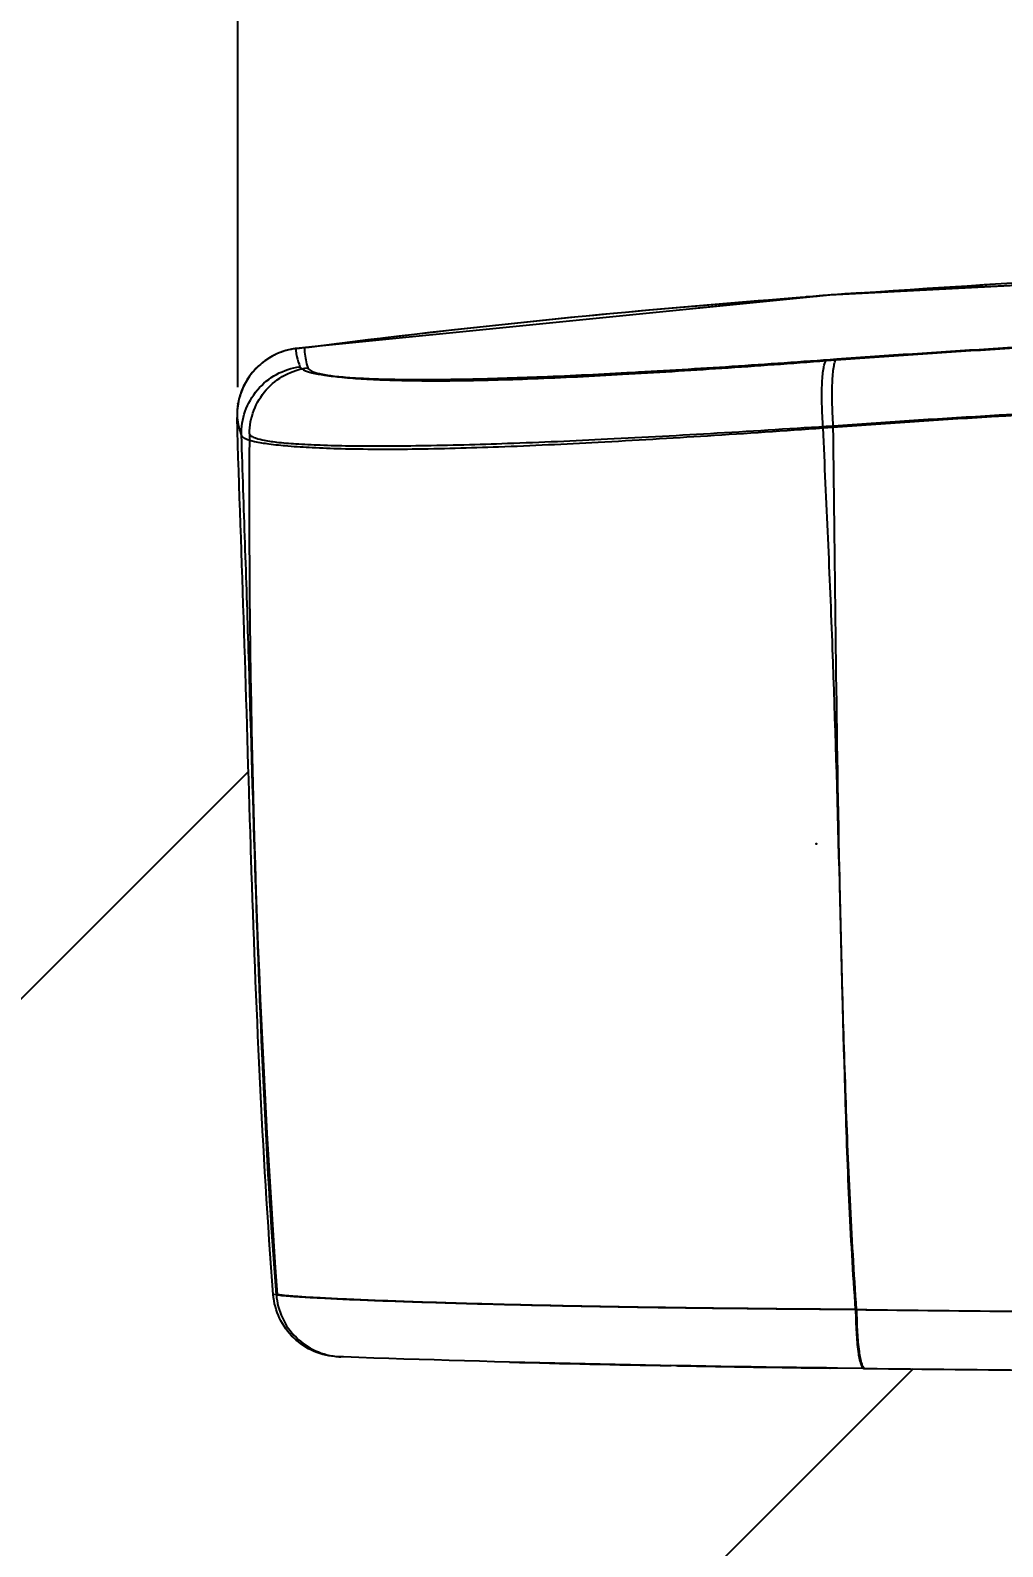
# Model space of a CAD drawing. Header units: millimetres. Extents: x 3553 to 4035, y 25961 to 26175.
# Drawn here: x 3830.88 to 3859.69, y 26038.22 to 26083.15 of the extents above; entities that cross this region are included whole.
import ezdxf

# ---------------------------------------------------------------- set-up
doc = ezdxf.new("R2010")
doc.units = ezdxf.units.MM
doc.styles.get("Standard").update_dxf_attribs({"font": ''})
doc.styles.get('Standard').set_extended_font_data('SimSun')
doc.dimstyles.new('副本 ISO-25-2bei', dxfattribs={"dimscale": 1.7, "dimtxt": 5, "dimasz": 5, "dimexe": 0.5, "dimexo": 0.625, "dimgap": 2, "dimtad": 1, "dimlfac": 0.0393, "dimdsep": 46, "dimtxsty": 'Standard', "dimcen": 2.5, "dimclrd": 1, "dimclre": 1, "dimclrt": 3, "dimadec": 0, "dimazin": 0, "dimtfac": 1, "dimtmove": 0, "dimatfit": 3, "dimfxl": 0, "dimarcsym": 0})

# ---------------------------------------------------------------- blocks, each defined once
blk = doc.blocks.new('*D0')
at = {"color": 1, "lineweight": -2, "transparency": 16777216}
for p, q in [((3837.025, 26072.582), (3837.025, 26160.935)), ((3991.079, 26072.745), (3991.079, 26160.935)), ((3845.525, 26160.085), (3982.579, 26160.085))]:
    blk.add_line(p, q, dxfattribs=at)
at = {"color": 1, "transparency": 16777216}
for points in [[(3845.525, 26161.502), (3845.525, 26158.669), (3837.025, 26160.085)], [(3982.579, 26161.502), (3982.579, 26158.669), (3991.079, 26160.085)]]:
    blk.add_solid(points, dxfattribs=at)
at = {"layer": 'Defpoints', "color": 0, "transparency": 16777216}
for p in [(3991.079, 26160.085), (3837.025, 26071.519), (3991.079, 26071.683)]:
    blk.add_point(p, dxfattribs=at)
at = {"color": 3, "transparency": 16777216, "insert": (3914.052, 26169.435), "char_height": 8.5, "attachment_point": 5}
blk.add_mtext('154.1', dxfattribs=at)

msp = doc.modelspace()

# ---------------------------------------------------------------- linework, layer by layer
for points, knots in [([(3882.133, 26076.47), (3882.133, 26076.47), (3872.308, 26076.234), (3872.308, 26076.234), (3872.308, 26076.234), (3872.308, 26076.234), (3854.603, 26075.312), (3854.603, 26075.312)], [0, 0, 0, 0, 0.5, 0.5, 0.5, 0.5, 1, 1, 1, 1]), ([(3854.465, 26073.366), (3855.987, 26073.481), (3857.508, 26073.585), (3859.031, 26073.679), (3859.031, 26073.679), (3863.607, 26073.965), (3868.189, 26074.167), (3872.772, 26074.318)], [0, 0, 0, 0, 0.5, 0.5, 0.5, 0.5, 1, 1, 1, 1]), ([(3854.77, 26073.414), (3856.269, 26073.522), (3857.768, 26073.623), (3859.268, 26073.717), (3859.268, 26073.717), (3863.776, 26073.998), (3868.287, 26074.212), (3872.801, 26074.378)], [0, 0, 0, 0, 0.5, 0.5, 0.5, 0.5, 1, 1, 1, 1]), ([(3838.696, 26073.716), (3838.47, 26073.681), (3838.248, 26073.607), (3838.046, 26073.499), (3838.046, 26073.499), (3837.844, 26073.389), (3837.663, 26073.245), (3837.509, 26073.075), (3837.509, 26073.075), (3837.357, 26072.905), (3837.233, 26072.707), (3837.147, 26072.495), (3837.147, 26072.495), (3837.06, 26072.282), (3837.011, 26072.054), (3837.001, 26071.826)], [0, 0, 0, 0, 0.25, 0.25, 0.25, 0.25, 0.5, 0.5, 0.5, 0.5, 0.75, 0.75, 0.75, 0.75, 1, 1, 1, 1]), ([(3838.757, 26073.566), (3838.761, 26073.537), (3838.768, 26073.51), (3838.774, 26073.481), (3838.774, 26073.481), (3838.799, 26073.38), (3838.831, 26073.281), (3838.865, 26073.183)], [0, 0, 0, 0, 0.5, 0.5, 0.5, 0.5, 1, 1, 1, 1]), ([(3838.865, 26073.183), (3838.88, 26073.139), (3838.926, 26073.112), (3838.97, 26073.091), (3838.97, 26073.091), (3839.051, 26073.05), (3839.131, 26073.027), (3839.213, 26073.008), (3839.213, 26073.008), (3839.337, 26072.978), (3839.466, 26072.955), (3839.593, 26072.936), (3839.593, 26072.936), (3839.765, 26072.909), (3839.937, 26072.89), (3840.109, 26072.874), (3840.109, 26072.874), (3840.323, 26072.853), (3840.539, 26072.837), (3840.754, 26072.824), (3840.754, 26072.824), (3841.011, 26072.808), (3841.269, 26072.798), (3841.525, 26072.789), (3841.525, 26072.789), (3842.159, 26072.769), (3842.793, 26072.765), (3843.426, 26072.772), (3843.426, 26072.772), (3844.203, 26072.779), (3844.978, 26072.801), (3845.752, 26072.831), (3845.752, 26072.831), (3846.645, 26072.865), (3847.535, 26072.909), (3848.426, 26072.96), (3848.426, 26072.96), (3849.405, 26073.014), (3850.383, 26073.077), (3851.361, 26073.142), (3851.361, 26073.142), (3852.397, 26073.212), (3853.431, 26073.287), (3854.465, 26073.366)], [0, 0, 0, 0, 0.090909, 0.090909, 0.090909, 0.090909, 0.181818, 0.181818, 0.181818, 0.181818, 0.272727, 0.272727, 0.272727, 0.272727, 0.363636, 0.363636, 0.363636, 0.363636, 0.454545, 0.454545, 0.454545, 0.454545, 0.545455, 0.545455, 0.545455, 0.545455, 0.636364, 0.636364, 0.636364, 0.636364, 0.727273, 0.727273, 0.727273, 0.727273, 0.818182, 0.818182, 0.818182, 0.818182, 0.909091, 0.909091, 0.909091, 0.909091, 1, 1, 1, 1]), ([(3838.996, 26073.749), (3838.996, 26073.705), (3838.999, 26073.661), (3839.003, 26073.617), (3839.003, 26073.617), (3839.015, 26073.46), (3839.049, 26073.307), (3839.093, 26073.156)], [0, 0, 0, 0, 0.5, 0.5, 0.5, 0.5, 1, 1, 1, 1]), ([(3839.093, 26073.156), (3839.107, 26073.111), (3839.151, 26073.083), (3839.195, 26073.061), (3839.195, 26073.061), (3839.277, 26073.02), (3839.356, 26072.998), (3839.439, 26072.98), (3839.439, 26072.98), (3839.563, 26072.952), (3839.693, 26072.932), (3839.823, 26072.915), (3839.823, 26072.915), (3839.997, 26072.892), (3840.17, 26072.877), (3840.344, 26072.864), (3840.344, 26072.864), (3840.561, 26072.849), (3840.779, 26072.838), (3840.997, 26072.83), (3840.997, 26072.83), (3841.257, 26072.819), (3841.517, 26072.814), (3841.777, 26072.809), (3841.777, 26072.809), (3842.416, 26072.801), (3843.055, 26072.805), (3843.694, 26072.817), (3843.694, 26072.817), (3844.473, 26072.832), (3845.252, 26072.857), (3846.032, 26072.888), (3846.032, 26072.888), (3846.926, 26072.923), (3847.822, 26072.968), (3848.716, 26073.018), (3848.716, 26073.018), (3849.698, 26073.072), (3850.679, 26073.133), (3851.66, 26073.198), (3851.66, 26073.198), (3852.697, 26073.266), (3853.734, 26073.339), (3854.77, 26073.414)], [0, 0, 0, 0, 0.090909, 0.090909, 0.090909, 0.090909, 0.181818, 0.181818, 0.181818, 0.181818, 0.272727, 0.272727, 0.272727, 0.272727, 0.363636, 0.363636, 0.363636, 0.363636, 0.454545, 0.454545, 0.454545, 0.454545, 0.545455, 0.545455, 0.545455, 0.545455, 0.636364, 0.636364, 0.636364, 0.636364, 0.727273, 0.727273, 0.727273, 0.727273, 0.818182, 0.818182, 0.818182, 0.818182, 0.909091, 0.909091, 0.909091, 0.909091, 1, 1, 1, 1]), ([(3854.368, 26071.372), (3854.35, 26071.611), (3854.338, 26071.85), (3854.333, 26072.09), (3854.333, 26072.09), (3854.327, 26072.297), (3854.328, 26072.505), (3854.338, 26072.713), (3854.338, 26072.713), (3854.342, 26072.795), (3854.348, 26072.878), (3854.356, 26072.962), (3854.356, 26072.962), (3854.363, 26073.027), (3854.371, 26073.093), (3854.384, 26073.157), (3854.384, 26073.157), (3854.393, 26073.203), (3854.405, 26073.249), (3854.421, 26073.294), (3854.421, 26073.294), (3854.43, 26073.321), (3854.443, 26073.347), (3854.465, 26073.366)], [0, 0, 0, 0, 0.166667, 0.166667, 0.166667, 0.166667, 0.333333, 0.333333, 0.333333, 0.333333, 0.5, 0.5, 0.5, 0.5, 0.666667, 0.666667, 0.666667, 0.666667, 0.833333, 0.833333, 0.833333, 0.833333, 1, 1, 1, 1]), ([(3854.669, 26071.436), (3854.652, 26071.675), (3854.64, 26071.915), (3854.636, 26072.155), (3854.636, 26072.155), (3854.633, 26072.265), (3854.633, 26072.374), (3854.635, 26072.484), (3854.635, 26072.484), (3854.636, 26072.582), (3854.638, 26072.679), (3854.643, 26072.777), (3854.643, 26072.777), (3854.647, 26072.859), (3854.653, 26072.941), (3854.661, 26073.024), (3854.661, 26073.024), (3854.669, 26073.089), (3854.677, 26073.153), (3854.69, 26073.216), (3854.69, 26073.216), (3854.699, 26073.26), (3854.71, 26073.304), (3854.727, 26073.347), (3854.727, 26073.347), (3854.737, 26073.373), (3854.748, 26073.399), (3854.77, 26073.414)], [0, 0, 0, 0, 0.142857, 0.142857, 0.142857, 0.142857, 0.285714, 0.285714, 0.285714, 0.285714, 0.428571, 0.428571, 0.428571, 0.428571, 0.571429, 0.571429, 0.571429, 0.571429, 0.714286, 0.714286, 0.714286, 0.714286, 0.857143, 0.857143, 0.857143, 0.857143, 1, 1, 1, 1]), ([(3837.131, 26071.146), (3837.124, 26071.389), (3837.162, 26071.634), (3837.243, 26071.865), (3837.243, 26071.865), (3837.323, 26072.096), (3837.448, 26072.311), (3837.606, 26072.497), (3837.606, 26072.497), (3837.764, 26072.684), (3837.957, 26072.84), (3838.172, 26072.956), (3838.172, 26072.956), (3838.386, 26073.074), (3838.624, 26073.151), (3838.865, 26073.183)], [0, 0, 0, 0, 0.25, 0.25, 0.25, 0.25, 0.5, 0.5, 0.5, 0.5, 0.75, 0.75, 0.75, 0.75, 1, 1, 1, 1]), ([(3837.368, 26071.196), (3837.371, 26071.432), (3837.415, 26071.669), (3837.499, 26071.891), (3837.499, 26071.891), (3837.584, 26072.112), (3837.709, 26072.319), (3837.866, 26072.497), (3837.866, 26072.497), (3838.021, 26072.674), (3838.21, 26072.824), (3838.42, 26072.937), (3838.42, 26072.937), (3838.629, 26073.049), (3838.859, 26073.124), (3839.093, 26073.156)], [0, 0, 0, 0, 0.25, 0.25, 0.25, 0.25, 0.5, 0.5, 0.5, 0.5, 0.75, 0.75, 0.75, 0.75, 1, 1, 1, 1]), ([(3837.04, 26072.088), (3837.04, 26072.093), (3837.035, 26072.097), (3837.03, 26072.097), (3837.03, 26072.097), (3837.025, 26072.097), (3837.019, 26072.093), (3837.019, 26072.088), (3837.019, 26072.088), (3837.019, 26072.081), (3837.025, 26072.077), (3837.03, 26072.077), (3837.03, 26072.077), (3837.035, 26072.077), (3837.04, 26072.081), (3837.04, 26072.088)], [0, 0, 0, 0, 0.25, 0.25, 0.25, 0.25, 0.5, 0.5, 0.5, 0.5, 0.75, 0.75, 0.75, 0.75, 1, 1, 1, 1]), ([(3854.368, 26071.372), (3855.887, 26071.485), (3857.407, 26071.588), (3858.928, 26071.682), (3858.928, 26071.682), (3863.498, 26071.962), (3868.074, 26072.16), (3872.651, 26072.305)], [0, 0, 0, 0, 0.5, 0.5, 0.5, 0.5, 1, 1, 1, 1]), ([(3854.669, 26071.436), (3856.167, 26071.542), (3857.665, 26071.641), (3859.164, 26071.731), (3859.164, 26071.731), (3863.67, 26072.003), (3868.182, 26072.204), (3872.693, 26072.356)], [0, 0, 0, 0, 0.5, 0.5, 0.5, 0.5, 1, 1, 1, 1]), ([(3837.408, 26058.982), (3837.34, 26061.098), (3837.281, 26063.215), (3837.213, 26065.333), (3837.213, 26065.333), (3837.144, 26067.45), (3837.064, 26069.566), (3837.001, 26071.683)], [0, 0, 0, 0, 0.5, 0.5, 0.5, 0.5, 1, 1, 1, 1]), ([(3837.001, 26071.683), (3837.003, 26071.657), (3837.006, 26071.631), (3837.01, 26071.607), (3837.01, 26071.607), (3837.023, 26071.523), (3837.041, 26071.44), (3837.064, 26071.358)], [0, 0, 0, 0, 0.5, 0.5, 0.5, 0.5, 1, 1, 1, 1]), ([(3837.064, 26071.358), (3837.069, 26071.341), (3837.074, 26071.325), (3837.078, 26071.308), (3837.078, 26071.308), (3837.095, 26071.254), (3837.113, 26071.2), (3837.131, 26071.146)], [0, 0, 0, 0, 0.5, 0.5, 0.5, 0.5, 1, 1, 1, 1]), ([(3837.131, 26071.146), (3837.149, 26071.1), (3837.199, 26071.074), (3837.247, 26071.054), (3837.247, 26071.054), (3837.338, 26071.013), (3837.426, 26070.99), (3837.517, 26070.971), (3837.517, 26070.971), (3837.653, 26070.942), (3837.796, 26070.918), (3837.939, 26070.9), (3837.939, 26070.9), (3838.13, 26070.874), (3838.32, 26070.856), (3838.51, 26070.84), (3838.51, 26070.84), (3838.748, 26070.819), (3838.988, 26070.804), (3839.227, 26070.793), (3839.227, 26070.793), (3839.512, 26070.778), (3839.798, 26070.767), (3840.083, 26070.759), (3840.083, 26070.759), (3840.783, 26070.741), (3841.485, 26070.74), (3842.185, 26070.747), (3842.185, 26070.747), (3843.041, 26070.757), (3843.896, 26070.782), (3844.75, 26070.813), (3844.75, 26070.813), (3845.734, 26070.849), (3846.717, 26070.897), (3847.699, 26070.949), (3847.699, 26070.949), (3848.78, 26071.007), (3849.859, 26071.072), (3850.938, 26071.14), (3850.938, 26071.14), (3852.082, 26071.214), (3853.226, 26071.291), (3854.368, 26071.372)], [0, 0, 0, 0, 0.090909, 0.090909, 0.090909, 0.090909, 0.181818, 0.181818, 0.181818, 0.181818, 0.272727, 0.272727, 0.272727, 0.272727, 0.363636, 0.363636, 0.363636, 0.363636, 0.454545, 0.454545, 0.454545, 0.454545, 0.545455, 0.545455, 0.545455, 0.545455, 0.636364, 0.636364, 0.636364, 0.636364, 0.727273, 0.727273, 0.727273, 0.727273, 0.818182, 0.818182, 0.818182, 0.818182, 0.909091, 0.909091, 0.909091, 0.909091, 1, 1, 1, 1]), ([(3838.165, 26045.688), (3838.004, 26047.798), (3837.882, 26049.913), (3837.782, 26052.028), (3837.782, 26052.028), (3837.682, 26054.148), (3837.605, 26056.269), (3837.537, 26058.391), (3837.537, 26058.391), (3837.468, 26060.516), (3837.409, 26062.642), (3837.343, 26064.767), (3837.343, 26064.767), (3837.31, 26065.83), (3837.276, 26066.893), (3837.239, 26067.956), (3837.239, 26067.956), (3837.203, 26069.02), (3837.165, 26070.083), (3837.131, 26071.146)], [0, 0, 0, 0, 0.2, 0.2, 0.2, 0.2, 0.4, 0.4, 0.4, 0.4, 0.6, 0.6, 0.6, 0.6, 0.8, 0.8, 0.8, 0.8, 1, 1, 1, 1]), ([(3837.368, 26071.196), (3837.384, 26071.149), (3837.433, 26071.122), (3837.481, 26071.1), (3837.481, 26071.1), (3837.571, 26071.059), (3837.659, 26071.037), (3837.749, 26071.018), (3837.749, 26071.018), (3837.886, 26070.99), (3838.029, 26070.969), (3838.171, 26070.951), (3838.171, 26070.951), (3838.362, 26070.929), (3838.553, 26070.913), (3838.743, 26070.901), (3838.743, 26070.901), (3838.982, 26070.885), (3839.222, 26070.873), (3839.462, 26070.865), (3839.462, 26070.865), (3839.749, 26070.854), (3840.035, 26070.847), (3840.322, 26070.843), (3840.322, 26070.843), (3840.652, 26070.838), (3840.984, 26070.837), (3841.315, 26070.838), (3841.315, 26070.838), (3841.688, 26070.838), (3842.06, 26070.842), (3842.434, 26070.847), (3842.434, 26070.847), (3843.293, 26070.86), (3844.153, 26070.885), (3845.012, 26070.915), (3845.012, 26070.915), (3846, 26070.95), (3846.988, 26070.993), (3847.975, 26071.043), (3847.975, 26071.043), (3849.06, 26071.096), (3850.145, 26071.157), (3851.228, 26071.221), (3851.228, 26071.221), (3852.375, 26071.289), (3853.522, 26071.361), (3854.669, 26071.436)], [0, 0, 0, 0, 0.083333, 0.083333, 0.083333, 0.083333, 0.166667, 0.166667, 0.166667, 0.166667, 0.25, 0.25, 0.25, 0.25, 0.333333, 0.333333, 0.333333, 0.333333, 0.416667, 0.416667, 0.416667, 0.416667, 0.5, 0.5, 0.5, 0.5, 0.583333, 0.583333, 0.583333, 0.583333, 0.666667, 0.666667, 0.666667, 0.666667, 0.75, 0.75, 0.75, 0.75, 0.833333, 0.833333, 0.833333, 0.833333, 0.916667, 0.916667, 0.916667, 0.916667, 1, 1, 1, 1]), ([(3855.33, 26045.247), (3855.253, 26046.329), (3855.189, 26047.413), (3855.139, 26048.496), (3855.139, 26048.496), (3855.089, 26049.582), (3855.052, 26050.668), (3855.02, 26051.754), (3855.02, 26051.754), (3854.955, 26053.931), (3854.904, 26056.109), (3854.847, 26058.286), (3854.847, 26058.286), (3854.791, 26060.467), (3854.728, 26062.648), (3854.648, 26064.828), (3854.648, 26064.828), (3854.608, 26065.919), (3854.563, 26067.01), (3854.514, 26068.1), (3854.514, 26068.1), (3854.466, 26069.191), (3854.414, 26070.281), (3854.368, 26071.372)], [0, 0, 0, 0, 0.166667, 0.166667, 0.166667, 0.166667, 0.333333, 0.333333, 0.333333, 0.333333, 0.5, 0.5, 0.5, 0.5, 0.666667, 0.666667, 0.666667, 0.666667, 0.833333, 0.833333, 0.833333, 0.833333, 1, 1, 1, 1]), ([(3855.357, 26045.249), (3855.283, 26046.333), (3855.219, 26047.419), (3855.165, 26048.505), (3855.165, 26048.505), (3855.111, 26049.593), (3855.069, 26050.682), (3855.032, 26051.769), (3855.032, 26051.769), (3854.993, 26052.859), (3854.959, 26053.95), (3854.929, 26055.04), (3854.929, 26055.04), (3854.9, 26056.131), (3854.875, 26057.223), (3854.853, 26058.314), (3854.853, 26058.314), (3854.808, 26060.5), (3854.776, 26062.686), (3854.747, 26064.872), (3854.747, 26064.872), (3854.718, 26067.06), (3854.693, 26069.247), (3854.669, 26071.436)], [0, 0, 0, 0, 0.166667, 0.166667, 0.166667, 0.166667, 0.333333, 0.333333, 0.333333, 0.333333, 0.5, 0.5, 0.5, 0.5, 0.666667, 0.666667, 0.666667, 0.666667, 0.833333, 0.833333, 0.833333, 0.833333, 1, 1, 1, 1]), ([(3854.175, 26059.046), (3854.175, 26059.052), (3854.171, 26059.056), (3854.165, 26059.056), (3854.165, 26059.056), (3854.16, 26059.056), (3854.156, 26059.052), (3854.156, 26059.046), (3854.156, 26059.046), (3854.156, 26059.04), (3854.16, 26059.035), (3854.165, 26059.035), (3854.165, 26059.035), (3854.171, 26059.035), (3854.175, 26059.04), (3854.175, 26059.046)], [0, 0, 0, 0, 0.25, 0.25, 0.25, 0.25, 0.5, 0.5, 0.5, 0.5, 0.75, 0.75, 0.75, 0.75, 1, 1, 1, 1]), ([(3829.917, 26053.798), (3818.003, 26057.182), (3805.307, 26052.093), (3799.033, 26041.417), (3799.033, 26041.417), (3792.76, 26030.743), (3794.492, 26017.178), (3803.248, 26008.422), (3803.248, 26008.422), (3812.005, 25999.666), (3825.573, 25997.93), (3836.253, 26004.199), (3836.253, 26004.199), (3846.934, 26010.467), (3852.028, 26023.159), (3848.645, 26035.069)], [0, 0, 0, 0, 0.25, 0.25, 0.25, 0.25, 0.5, 0.5, 0.5, 0.5, 0.75, 0.75, 0.75, 0.75, 1, 1, 1, 1]), ([(3839.99, 26043.852), (3839.749, 26043.861), (3839.508, 26043.915), (3839.285, 26044.009), (3839.285, 26044.009), (3839.062, 26044.104), (3838.857, 26044.239), (3838.683, 26044.407), (3838.683, 26044.407), (3838.508, 26044.574), (3838.364, 26044.774), (3838.261, 26044.993), (3838.261, 26044.993), (3838.158, 26045.212), (3838.094, 26045.451), (3838.075, 26045.691)], [0, 0, 0, 0, 0.25, 0.25, 0.25, 0.25, 0.5, 0.5, 0.5, 0.5, 0.75, 0.75, 0.75, 0.75, 1, 1, 1, 1]), ([(3855.33, 26045.247), (3854.188, 26045.254), (3853.045, 26045.263), (3851.903, 26045.275), (3851.903, 26045.275), (3850.823, 26045.285), (3849.744, 26045.299), (3848.666, 26045.316), (3848.666, 26045.316), (3847.684, 26045.333), (3846.703, 26045.351), (3845.722, 26045.373), (3845.722, 26045.373), (3844.87, 26045.393), (3844.017, 26045.414), (3843.164, 26045.44), (3843.164, 26045.44), (3842.796, 26045.451), (3842.426, 26045.462), (3842.057, 26045.475), (3842.057, 26045.475), (3841.729, 26045.486), (3841.402, 26045.498), (3841.074, 26045.511), (3841.074, 26045.511), (3840.791, 26045.522), (3840.508, 26045.533), (3840.225, 26045.546), (3840.225, 26045.546), (3839.989, 26045.557), (3839.751, 26045.568), (3839.515, 26045.581), (3839.515, 26045.581), (3839.327, 26045.59), (3839.139, 26045.6), (3838.951, 26045.612), (3838.951, 26045.612), (3838.813, 26045.62), (3838.674, 26045.629), (3838.537, 26045.641), (3838.537, 26045.641), (3838.486, 26045.645), (3838.436, 26045.649), (3838.385, 26045.654), (3838.385, 26045.654), (3838.348, 26045.657), (3838.31, 26045.661), (3838.274, 26045.667), (3838.274, 26045.667), (3838.249, 26045.67), (3838.225, 26045.673), (3838.2, 26045.677), (3838.2, 26045.677), (3838.188, 26045.679), (3838.175, 26045.682), (3838.165, 26045.688)], [0, 0, 0, 0, 0.071429, 0.071429, 0.071429, 0.071429, 0.142857, 0.142857, 0.142857, 0.142857, 0.214286, 0.214286, 0.214286, 0.214286, 0.285714, 0.285714, 0.285714, 0.285714, 0.357143, 0.357143, 0.357143, 0.357143, 0.428571, 0.428571, 0.428571, 0.428571, 0.5, 0.5, 0.5, 0.5, 0.571429, 0.571429, 0.571429, 0.571429, 0.642857, 0.642857, 0.642857, 0.642857, 0.714286, 0.714286, 0.714286, 0.714286, 0.785714, 0.785714, 0.785714, 0.785714, 0.857143, 0.857143, 0.857143, 0.857143, 0.928571, 0.928571, 0.928571, 0.928571, 1, 1, 1, 1]), ([(3838.165, 26045.688), (3838.183, 26045.453), (3838.244, 26045.22), (3838.343, 26045.004), (3838.343, 26045.004), (3838.442, 26044.789), (3838.581, 26044.593), (3838.748, 26044.426), (3838.748, 26044.426), (3838.916, 26044.26), (3839.113, 26044.123), (3839.329, 26044.026), (3839.329, 26044.026), (3839.545, 26043.928), (3839.779, 26043.869), (3840.014, 26043.852)], [0, 0, 0, 0, 0.25, 0.25, 0.25, 0.25, 0.5, 0.5, 0.5, 0.5, 0.75, 0.75, 0.75, 0.75, 1, 1, 1, 1]), ([(3855.357, 26045.249), (3854.214, 26045.255), (3853.07, 26045.265), (3851.927, 26045.277), (3851.927, 26045.277), (3850.848, 26045.289), (3849.768, 26045.302), (3848.688, 26045.32), (3848.688, 26045.32), (3847.707, 26045.336), (3846.725, 26045.355), (3845.745, 26045.377), (3845.745, 26045.377), (3845.3, 26045.387), (3844.856, 26045.398), (3844.412, 26045.41), (3844.412, 26045.41), (3844.003, 26045.421), (3843.595, 26045.432), (3843.187, 26045.444), (3843.187, 26045.444), (3842.817, 26045.456), (3842.448, 26045.468), (3842.078, 26045.481), (3842.078, 26045.481), (3841.751, 26045.491), (3841.423, 26045.503), (3841.096, 26045.516), (3841.096, 26045.516), (3840.812, 26045.528), (3840.53, 26045.54), (3840.246, 26045.553), (3840.246, 26045.553), (3840.01, 26045.563), (3839.774, 26045.574), (3839.537, 26045.587), (3839.537, 26045.587), (3839.349, 26045.597), (3839.161, 26045.607), (3838.973, 26045.619), (3838.973, 26045.619), (3838.898, 26045.624), (3838.822, 26045.629), (3838.746, 26045.634), (3838.746, 26045.634), (3838.684, 26045.639), (3838.621, 26045.643), (3838.558, 26045.648), (3838.558, 26045.648), (3838.508, 26045.653), (3838.457, 26045.657), (3838.408, 26045.662), (3838.408, 26045.662), (3838.37, 26045.665), (3838.333, 26045.67), (3838.295, 26045.675), (3838.295, 26045.675), (3838.27, 26045.678), (3838.247, 26045.683), (3838.222, 26045.687), (3838.222, 26045.687), (3838.209, 26045.689), (3838.197, 26045.691), (3838.187, 26045.698)], [0, 0, 0, 0, 0.0625, 0.0625, 0.0625, 0.0625, 0.125, 0.125, 0.125, 0.125, 0.1875, 0.1875, 0.1875, 0.1875, 0.25, 0.25, 0.25, 0.25, 0.3125, 0.3125, 0.3125, 0.3125, 0.375, 0.375, 0.375, 0.375, 0.4375, 0.4375, 0.4375, 0.4375, 0.5, 0.5, 0.5, 0.5, 0.5625, 0.5625, 0.5625, 0.5625, 0.625, 0.625, 0.625, 0.625, 0.6875, 0.6875, 0.6875, 0.6875, 0.75, 0.75, 0.75, 0.75, 0.8125, 0.8125, 0.8125, 0.8125, 0.875, 0.875, 0.875, 0.875, 0.9375, 0.9375, 0.9375, 0.9375, 1, 1, 1, 1]), ([(3855.33, 26045.247), (3856.962, 26045.227), (3858.594, 26045.21), (3860.225, 26045.196), (3860.225, 26045.196), (3865.133, 26045.153), (3870.041, 26045.132), (3874.948, 26045.107)], [0, 0, 0, 0, 0.5, 0.5, 0.5, 0.5, 1, 1, 1, 1]), ([(3855.33, 26045.247), (3855.331, 26045.019), (3855.338, 26044.791), (3855.352, 26044.565), (3855.352, 26044.565), (3855.363, 26044.377), (3855.378, 26044.19), (3855.405, 26044.002), (3855.405, 26044.002), (3855.423, 26043.876), (3855.445, 26043.751), (3855.483, 26043.633), (3855.483, 26043.633), (3855.494, 26043.599), (3855.505, 26043.567), (3855.528, 26043.536), (3855.528, 26043.536), (3855.541, 26043.519), (3855.557, 26043.503), (3855.576, 26043.503)], [0, 0, 0, 0, 0.2, 0.2, 0.2, 0.2, 0.4, 0.4, 0.4, 0.4, 0.6, 0.6, 0.6, 0.6, 0.8, 0.8, 0.8, 0.8, 1, 1, 1, 1]), ([(3855.357, 26045.249), (3856.984, 26045.228), (3858.611, 26045.211), (3860.238, 26045.197), (3860.238, 26045.197), (3865.132, 26045.154), (3870.026, 26045.132), (3874.919, 26045.107)], [0, 0, 0, 0, 0.5, 0.5, 0.5, 0.5, 1, 1, 1, 1]), ([(3855.357, 26045.249), (3855.358, 26045.02), (3855.365, 26044.792), (3855.378, 26044.566), (3855.378, 26044.566), (3855.388, 26044.378), (3855.405, 26044.191), (3855.431, 26044.002), (3855.431, 26044.002), (3855.449, 26043.876), (3855.471, 26043.75), (3855.509, 26043.633), (3855.509, 26043.633), (3855.519, 26043.599), (3855.531, 26043.566), (3855.555, 26043.536), (3855.555, 26043.536), (3855.567, 26043.519), (3855.583, 26043.503), (3855.602, 26043.503)], [0, 0, 0, 0, 0.2, 0.2, 0.2, 0.2, 0.4, 0.4, 0.4, 0.4, 0.6, 0.6, 0.6, 0.6, 0.8, 0.8, 0.8, 0.8, 1, 1, 1, 1]), ([(3854.788, 26043.512), (3854.683, 26043.513), (3854.577, 26043.515), (3854.471, 26043.517), (3854.471, 26043.517), (3849.699, 26043.578), (3844.928, 26043.667), (3840.157, 26043.845)], [0, 0, 0, 0, 0.5, 0.5, 0.5, 0.5, 1, 1, 1, 1])]:
    msp.add_open_spline(points, degree=3, knots=knots)
for points in [[(3872.689, 26076.247), (3872.689, 26076.247), (3854.563, 26075.308), (3854.563, 26075.308)], [(3855.432, 26075.37), (3860.82, 26075.755), (3866.218, 26076.016), (3871.616, 26076.208)], [(3855.595, 26075.381), (3860.989, 26075.765), (3866.393, 26076.025), (3871.798, 26076.215)], [(3854.563, 26075.308), (3854.563, 26075.308), (3838.738, 26073.722), (3838.738, 26073.722)], [(3839.034, 26073.759), (3843.951, 26074.391), (3848.888, 26074.877), (3853.831, 26075.252)], [(3839.137, 26073.767), (3844.127, 26074.411), (3849.139, 26074.899), (3854.157, 26075.276)], [(3854.603, 26075.312), (3854.603, 26075.312), (3850.563, 26074.908), (3850.563, 26074.908)], [(3853.831, 26075.252), (3853.831, 26075.252), (3853.869, 26075.255), (3853.869, 26075.255)], [(3855.385, 26075.366), (3854.879, 26075.331), (3854.375, 26075.293), (3853.869, 26075.255)], [(3854.157, 26075.276), (3854.157, 26075.276), (3854.188, 26075.279), (3854.188, 26075.279)], [(3855.516, 26075.376), (3855.073, 26075.345), (3854.63, 26075.312), (3854.188, 26075.279)], [(3855.385, 26075.366), (3855.385, 26075.366), (3855.432, 26075.37), (3855.432, 26075.37)], [(3855.516, 26075.376), (3855.516, 26075.376), (3855.595, 26075.381), (3855.595, 26075.381)], [(3838.996, 26073.749), (3838.996, 26073.749), (3839.137, 26073.767), (3839.137, 26073.767)], [(3838.996, 26073.753), (3838.996, 26073.753), (3839.034, 26073.759), (3839.034, 26073.759)], [(3837.916, 26073.419), (3837.789, 26073.339), (3837.673, 26073.243), (3837.568, 26073.136)], [(3838.113, 26073.531), (3838.045, 26073.498), (3837.979, 26073.46), (3837.916, 26073.419)], [(3838.676, 26073.71), (3838.481, 26073.679), (3838.291, 26073.618), (3838.113, 26073.531)], [(3838.739, 26073.72), (3838.717, 26073.717), (3838.697, 26073.715), (3838.676, 26073.71)], [(3838.737, 26073.722), (3838.723, 26073.72), (3838.709, 26073.718), (3838.696, 26073.716)], [(3838.739, 26073.72), (3838.739, 26073.72), (3838.737, 26073.722), (3838.737, 26073.722)], [(3838.739, 26073.72), (3838.739, 26073.72), (3838.847, 26073.734), (3838.847, 26073.734)], [(3838.739, 26073.72), (3838.741, 26073.668), (3838.747, 26073.618), (3838.757, 26073.566)], [(3838.847, 26073.734), (3838.847, 26073.734), (3838.996, 26073.753), (3838.996, 26073.753)], [(3837.408, 26072.951), (3837.315, 26072.829), (3837.235, 26072.694), (3837.172, 26072.554)], [(3837.568, 26073.136), (3837.511, 26073.078), (3837.457, 26073.017), (3837.408, 26072.951)], [(3837.172, 26072.554), (3837.143, 26072.487), (3837.117, 26072.42), (3837.095, 26072.351)], [(3837.095, 26072.351), (3837.04, 26072.178), (3837.008, 26071.999), (3837.001, 26071.817)], [(3837.001, 26071.826), (3836.999, 26071.778), (3836.999, 26071.731), (3837, 26071.683)], [(3837.001, 26071.817), (3836.999, 26071.772), (3836.999, 26071.728), (3837.001, 26071.683)], [(3837.001, 26071.683), (3837.001, 26071.683), (3837, 26071.683), (3837, 26071.683)], [(3837.368, 26071.196), (3837.317, 26062.689), (3837.59, 26054.184), (3838.187, 26045.698)], [(3837.34, 26061.192), (3837.34, 26061.192), (3813.133, 26036.992), (3813.133, 26036.992)], [(3837.413, 26058.812), (3837.413, 26058.812), (3837.408, 26058.982), (3837.408, 26058.982)], [(3837.42, 26058.619), (3837.42, 26058.619), (3837.413, 26058.812), (3837.413, 26058.812)], [(3838.075, 26045.691), (3837.741, 26049.993), (3837.563, 26054.306), (3837.42, 26058.619)], [(3838.165, 26045.688), (3838.165, 26045.688), (3838.075, 26045.691), (3838.075, 26045.691)], [(3840.079, 26043.848), (3840.079, 26043.848), (3839.99, 26043.852), (3839.99, 26043.852)], [(3840.013, 26043.851), (3840.013, 26043.851), (3840.012, 26043.851), (3840.012, 26043.851)], [(3840.016, 26043.851), (3840.016, 26043.851), (3840.013, 26043.851), (3840.013, 26043.851)], [(3840.014, 26043.852), (3840.036, 26043.851), (3840.057, 26043.849), (3840.079, 26043.848)], [(3840.034, 26043.851), (3840.034, 26043.851), (3840.016, 26043.851), (3840.016, 26043.851)], [(3840.047, 26043.849), (3840.047, 26043.849), (3840.034, 26043.851), (3840.034, 26043.851)], [(3840.067, 26043.848), (3840.067, 26043.848), (3840.047, 26043.849), (3840.047, 26043.849)], [(3840.083, 26043.848), (3840.083, 26043.848), (3840.067, 26043.848), (3840.067, 26043.848)], [(3840.157, 26043.845), (3840.157, 26043.845), (3840.079, 26043.848), (3840.079, 26043.848)], [(3845.07, 26043.691), (3846.659, 26043.65), (3848.248, 26043.615), (3849.837, 26043.586)], [(3845.093, 26043.691), (3846.683, 26043.649), (3848.275, 26043.614), (3849.866, 26043.586)], [(3857.03, 26043.489), (3857.03, 26043.489), (3831.832, 26018.298), (3831.832, 26018.298)], [(3850.053, 26043.583), (3850.053, 26043.583), (3849.837, 26043.586), (3849.837, 26043.586)], [(3850.053, 26043.583), (3851.556, 26043.556), (3853.058, 26043.534), (3854.559, 26043.515)], [(3850.079, 26043.582), (3850.079, 26043.582), (3850.053, 26043.583), (3850.053, 26043.583)], [(3850.079, 26043.582), (3851.581, 26043.556), (3853.085, 26043.534), (3854.588, 26043.515)], [(3855.602, 26043.503), (3855.602, 26043.503), (3854.788, 26043.512), (3854.788, 26043.512)], [(3855.576, 26043.503), (3855.576, 26043.503), (3855.641, 26043.502), (3855.641, 26043.502)], [(3855.602, 26043.503), (3855.602, 26043.503), (3855.641, 26043.502), (3855.641, 26043.502)], [(3855.641, 26043.502), (3859.153, 26043.462), (3862.666, 26043.432), (3866.179, 26043.412)]]:
    msp.add_open_spline(points, degree=3)

# ---------------------------------------------------------------- dimensions: what is measured, and where the dimension line sits
dim = msp.add_linear_dim(base=(3991.079, 26160.085), p1=(3837.025, 26071.519), p2=(3991.079, 26071.683), dimstyle='副本 ISO-25-2bei', override={"dimgap": 3, "dimdec": 1, "dimlfac": 1})
dim.commit()
dim.dimension.update_dxf_attribs({"geometry": '*D0', "text_midpoint": (3914.052, 26169.435)})

doc.saveas('drawing.dxf')
